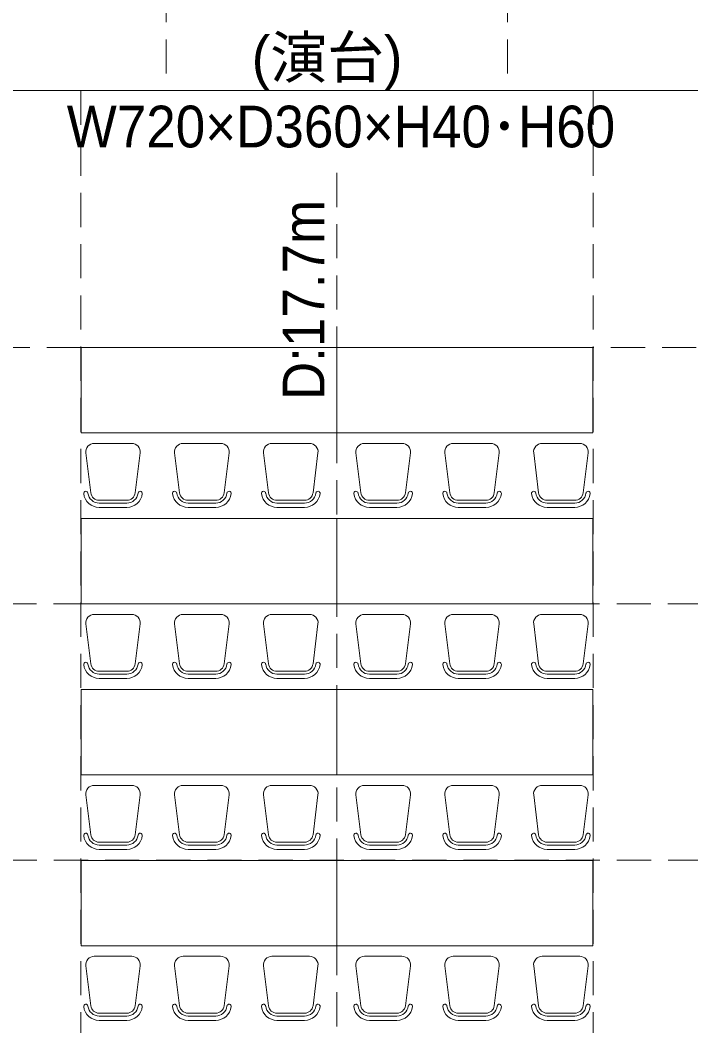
# Model space of a CAD drawing. Units: millimetres, scale not verified. Extents: x -36057 to 20255, y -22762 to 18611.
# Drawn here: x -17558 to -12841, y -6384 to 687 of the extents above; entities that cross this region are included whole.
import ezdxf
from ezdxf.enums import TextEntityAlignment as Align

# ---------------------------------------------------------------- set-up
doc = ezdxf.new("R2010")
doc.units = ezdxf.units.MM
doc.header["$LTSCALE"] = 200
doc.linetypes.add('DASHED1', pattern=[1.8, 1.2, -0.6])
for name, color, linetype, lineweight in [('1-2_130', 7, 'Continuous', 9), ('1-A', 7, 'Continuous', 9), ('1-E', 7, 'Continuous', 9), ('1-F', 7, 'Continuous', 9)]:
    doc.layers.add(name, color=color, linetype=linetype, lineweight=lineweight)
doc.styles.add('HGｺﾞｼｯｸE', font='')
doc.styles.get('HGｺﾞｼｯｸE').set_extended_font_data('HGｺﾞｼｯｸE')

msp = doc.modelspace()

# ---------------------------------------------------------------- linework, layer by layer
at = {"layer": '1-2_130', "linetype": 'DASHED1'}
for p, q in [((-16529.8, 3792.2), (-16529.8, 192.2)), ((-14129.8, 3792.2), (-14129.8, 192.2))]:
    msp.add_line(p, q, dxfattribs=at)
at = {"layer": '1-2_130'}
for p, q in [((-11729.8, 192.2), (-18929.8, 192.2)), ((-15329.8, -2214.3), (-15329.8, -1614.3)), ((-15329.8, -2214.3), (-15329.8, -1614.3)), ((-17129.8, -2214.3), (-15329.8, -2214.3)), ((-13529.8, -2214.3), (-15329.8, -2214.3)), ((-16772.8, -2288.3), (-17036.8, -2288.3)), ((-16147.8, -2288.3), (-16411.8, -2288.3)), ((-15522.8, -2288.3), (-15786.8, -2288.3)), ((-15136.8, -2288.3), (-14872.8, -2288.3)), ((-14511.8, -2288.3), (-14247.8, -2288.3)), ((-13886.8, -2288.3), (-13622.8, -2288.3)), ((-17061.4, -2635.8), (-17096.4, -2355.8)), ((-16748.2, -2635.8), (-16713.2, -2355.8)), ((-16436.4, -2635.8), (-16471.4, -2355.8)), ((-16123.2, -2635.8), (-16088.2, -2355.8)), ((-15811.4, -2635.8), (-15846.4, -2355.8)), ((-15498.2, -2635.8), (-15463.2, -2355.8)), ((-15161.4, -2635.8), (-15196.4, -2355.8)), ((-14848.2, -2635.8), (-14813.2, -2355.8)), ((-14536.4, -2635.8), (-14571.4, -2355.8)), ((-14223.2, -2635.8), (-14188.2, -2355.8)), ((-13911.4, -2635.8), (-13946.4, -2355.8)), ((-13598.2, -2635.8), (-13563.2, -2355.8)), ((-16807.8, -2688.3), (-17001.8, -2688.3)), ((-16807.8, -2708.3), (-17001.8, -2708.3)), ((-16807.8, -2738.3), (-17001.8, -2738.3)), ((-16182.8, -2688.3), (-16376.8, -2688.3)), ((-16182.8, -2708.3), (-16376.8, -2708.3)), ((-16182.8, -2738.3), (-16376.8, -2738.3)), ((-15557.8, -2688.3), (-15751.8, -2688.3)), ((-15557.8, -2708.3), (-15751.8, -2708.3)), ((-15557.8, -2738.3), (-15751.8, -2738.3)), ((-15101.8, -2688.3), (-14907.8, -2688.3)), ((-15101.8, -2708.3), (-14907.8, -2708.3)), ((-15101.8, -2738.3), (-14907.8, -2738.3)), ((-14476.8, -2688.3), (-14282.8, -2688.3)), ((-14476.8, -2708.3), (-14282.8, -2708.3)), ((-14476.8, -2738.3), (-14282.8, -2738.3)), ((-13851.8, -2688.3), (-13657.8, -2688.3)), ((-13851.8, -2708.3), (-13657.8, -2708.3)), ((-13851.8, -2738.3), (-13657.8, -2738.3)), ((-15329.8, -3416.4), (-15329.8, -2816.4)), ((-15329.8, -3416.4), (-15329.8, -2816.4)), ((-17129.8, -3416.4), (-15329.8, -3416.4)), ((-13529.8, -3416.4), (-15329.8, -3416.4)), ((-16772.8, -3490.5), (-17036.8, -3490.5)), ((-16147.8, -3490.5), (-16411.8, -3490.5)), ((-15522.8, -3490.5), (-15786.8, -3490.5)), ((-15136.8, -3490.5), (-14872.8, -3490.5)), ((-14511.8, -3490.5), (-14247.8, -3490.5)), ((-13886.8, -3490.5), (-13622.8, -3490.5)), ((-17061.4, -3837.9), (-17096.4, -3557.9)), ((-16748.2, -3837.9), (-16713.2, -3557.9)), ((-16436.4, -3837.9), (-16471.4, -3557.9)), ((-16123.2, -3837.9), (-16088.2, -3557.9)), ((-15811.4, -3837.9), (-15846.4, -3557.9)), ((-15498.2, -3837.9), (-15463.2, -3557.9)), ((-15161.4, -3837.9), (-15196.4, -3557.9)), ((-14848.2, -3837.9), (-14813.2, -3557.9)), ((-14536.4, -3837.9), (-14571.4, -3557.9)), ((-14223.2, -3837.9), (-14188.2, -3557.9)), ((-13911.4, -3837.9), (-13946.4, -3557.9)), ((-13598.2, -3837.9), (-13563.2, -3557.9)), ((-16807.8, -3890.5), (-17001.8, -3890.5)), ((-16807.8, -3910.5), (-17001.8, -3910.5)), ((-16807.8, -3940.5), (-17001.8, -3940.5)), ((-16182.8, -3890.5), (-16376.8, -3890.5)), ((-16182.8, -3910.5), (-16376.8, -3910.5)), ((-16182.8, -3940.5), (-16376.8, -3940.5)), ((-15557.8, -3890.5), (-15751.8, -3890.5)), ((-15557.8, -3910.5), (-15751.8, -3910.5)), ((-15557.8, -3940.5), (-15751.8, -3940.5)), ((-15101.8, -3890.5), (-14907.8, -3890.5)), ((-15101.8, -3910.5), (-14907.8, -3910.5)), ((-15101.8, -3940.5), (-14907.8, -3940.5)), ((-14476.8, -3890.5), (-14282.8, -3890.5)), ((-14476.8, -3910.5), (-14282.8, -3910.5)), ((-14476.8, -3940.5), (-14282.8, -3940.5)), ((-13851.8, -3890.5), (-13657.8, -3890.5)), ((-13851.8, -3910.5), (-13657.8, -3910.5)), ((-13851.8, -3940.5), (-13657.8, -3940.5)), ((-15329.8, -4618.6), (-15329.8, -4018.6)), ((-15329.8, -4618.6), (-15329.8, -4018.6)), ((-17129.8, -4618.6), (-15329.8, -4618.6)), ((-13529.8, -4618.6), (-15329.8, -4618.6)), ((-16772.8, -4692.6), (-17036.8, -4692.6)), ((-16147.8, -4692.6), (-16411.8, -4692.6)), ((-15522.8, -4692.6), (-15786.8, -4692.6)), ((-15136.8, -4692.6), (-14872.8, -4692.6)), ((-14511.8, -4692.6), (-14247.8, -4692.6)), ((-13886.8, -4692.6), (-13622.8, -4692.6)), ((-17061.4, -5040.1), (-17096.4, -4760.1)), ((-16748.2, -5040.1), (-16713.2, -4760.1)), ((-16436.4, -5040.1), (-16471.4, -4760.1)), ((-16123.2, -5040.1), (-16088.2, -4760.1)), ((-15811.4, -5040.1), (-15846.4, -4760.1)), ((-15498.2, -5040.1), (-15463.2, -4760.1)), ((-15161.4, -5040.1), (-15196.4, -4760.1)), ((-14848.2, -5040.1), (-14813.2, -4760.1)), ((-14536.4, -5040.1), (-14571.4, -4760.1)), ((-14223.2, -5040.1), (-14188.2, -4760.1)), ((-13911.4, -5040.1), (-13946.4, -4760.1)), ((-13598.2, -5040.1), (-13563.2, -4760.1)), ((-16807.8, -5092.6), (-17001.8, -5092.6)), ((-16807.8, -5112.6), (-17001.8, -5112.6)), ((-16807.8, -5142.6), (-17001.8, -5142.6)), ((-16182.8, -5092.6), (-16376.8, -5092.6)), ((-16182.8, -5112.6), (-16376.8, -5112.6)), ((-16182.8, -5142.6), (-16376.8, -5142.6)), ((-15557.8, -5092.6), (-15751.8, -5092.6)), ((-15557.8, -5112.6), (-15751.8, -5112.6)), ((-15557.8, -5142.6), (-15751.8, -5142.6)), ((-15101.8, -5092.6), (-14907.8, -5092.6)), ((-15101.8, -5112.6), (-14907.8, -5112.6)), ((-15101.8, -5142.6), (-14907.8, -5142.6)), ((-14476.8, -5092.6), (-14282.8, -5092.6)), ((-14476.8, -5112.6), (-14282.8, -5112.6)), ((-14476.8, -5142.6), (-14282.8, -5142.6)), ((-13851.8, -5092.6), (-13657.8, -5092.6)), ((-13851.8, -5112.6), (-13657.8, -5112.6)), ((-13851.8, -5142.6), (-13657.8, -5142.6)), ((-15329.8, -5820.7), (-15329.8, -5220.7)), ((-15329.8, -5820.7), (-15329.8, -5220.7)), ((-17129.8, -5820.7), (-15329.8, -5820.7)), ((-13529.8, -5820.7), (-15329.8, -5820.7)), ((-16772.8, -5894.8), (-17036.8, -5894.8)), ((-16147.8, -5894.8), (-16411.8, -5894.8)), ((-15522.8, -5894.8), (-15786.8, -5894.8)), ((-15136.8, -5894.8), (-14872.8, -5894.8)), ((-14511.8, -5894.8), (-14247.8, -5894.8)), ((-13886.8, -5894.8), (-13622.8, -5894.8)), ((-17061.4, -6242.2), (-17096.4, -5962.2)), ((-16748.2, -6242.2), (-16713.2, -5962.2)), ((-16436.4, -6242.2), (-16471.4, -5962.2)), ((-16123.2, -6242.2), (-16088.2, -5962.2)), ((-15811.4, -6242.2), (-15846.4, -5962.2)), ((-15498.2, -6242.2), (-15463.2, -5962.2)), ((-15161.4, -6242.2), (-15196.4, -5962.2)), ((-14848.2, -6242.2), (-14813.2, -5962.2)), ((-14536.4, -6242.2), (-14571.4, -5962.2)), ((-14223.2, -6242.2), (-14188.2, -5962.2)), ((-13911.4, -6242.2), (-13946.4, -5962.2)), ((-13598.2, -6242.2), (-13563.2, -5962.2)), ((-16807.8, -6294.8), (-17001.8, -6294.8)), ((-16807.8, -6314.8), (-17001.8, -6314.8)), ((-16807.8, -6344.8), (-17001.8, -6344.8)), ((-16182.8, -6294.8), (-16376.8, -6294.8)), ((-16182.8, -6314.8), (-16376.8, -6314.8)), ((-16182.8, -6344.8), (-16376.8, -6344.8)), ((-15557.8, -6294.8), (-15751.8, -6294.8)), ((-15557.8, -6314.8), (-15751.8, -6314.8)), ((-15557.8, -6344.8), (-15751.8, -6344.8)), ((-15101.8, -6294.8), (-14907.8, -6294.8)), ((-15101.8, -6314.8), (-14907.8, -6314.8)), ((-15101.8, -6344.8), (-14907.8, -6344.8)), ((-14476.8, -6294.8), (-14282.8, -6294.8)), ((-14476.8, -6314.8), (-14282.8, -6314.8)), ((-14476.8, -6344.8), (-14282.8, -6344.8)), ((-13851.8, -6294.8), (-13657.8, -6294.8)), ((-13851.8, -6314.8), (-13657.8, -6314.8)), ((-13851.8, -6344.8), (-13657.8, -6344.8))]:
    msp.add_line(p, q, dxfattribs=at)
for points in [[(-17129.8, -2214.3), (-17129.8, -1614.3), (-15329.8, -1614.3)], [(-13529.8, -2214.3), (-13529.8, -1614.3), (-15329.8, -1614.3)], [(-17129.8, -3416.4), (-17129.8, -2816.4), (-15329.8, -2816.4)], [(-13529.8, -3416.4), (-13529.8, -2816.4), (-15329.8, -2816.4)], [(-17129.8, -4618.6), (-17129.8, -4018.6), (-15329.8, -4018.6)], [(-13529.8, -4618.6), (-13529.8, -4018.6), (-15329.8, -4018.6)], [(-17129.8, -5820.7), (-17129.8, -5220.7), (-15329.8, -5220.7)], [(-13529.8, -5820.7), (-13529.8, -5220.7), (-15329.8, -5220.7)]]:
    msp.add_lwpolyline(points, dxfattribs=at)
for centre, radius, start, end in [((-17036.8, -2348.3), 60, 90, 187.12502), ((-16772.8, -2348.3), 60, 352.87498, 90), ((-16411.8, -2348.3), 60, 90, 187.12502), ((-16147.8, -2348.3), 60, 352.87498, 90), ((-15786.8, -2348.3), 60, 90, 187.12502), ((-15522.8, -2348.3), 60, 352.87498, 90), ((-15136.8, -2348.3), 60, 90, 187.12502), ((-14872.8, -2348.3), 60, 352.87498, 90), ((-14511.8, -2348.3), 60, 90, 187.12502), ((-14247.8, -2348.3), 60, 352.87498, 90), ((-13886.8, -2348.3), 60, 90, 187.12502), ((-13622.8, -2348.3), 60, 352.87498, 90), ((-17096.1, -2640.1), 15, 7.12444, 187.12444), ((-17001.8, -2628.3), 110, 187.12473, 270), ((-17001.8, -2628.3), 80, 187.12473, 270), ((-17001.8, -2628.3), 60, 187.12473, 270), ((-16807.8, -2628.3), 60, 270, 352.87527), ((-16807.8, -2628.3), 80, 270, 352.87527), ((-16807.8, -2628.3), 110, 270, 352.87527), ((-16713.5, -2640.1), 15, 352.87556, 172.87556), ((-16471.1, -2640.1), 15, 7.12444, 187.12444), ((-16376.8, -2628.3), 110, 187.12473, 270), ((-16376.8, -2628.3), 80, 187.12473, 270), ((-16376.8, -2628.3), 60, 187.12473, 270), ((-16182.8, -2628.3), 60, 270, 352.87527), ((-16182.8, -2628.3), 80, 270, 352.87527), ((-16182.8, -2628.3), 110, 270, 352.87527), ((-16088.5, -2640.1), 15, 352.87556, 172.87556), ((-15846.1, -2640.1), 15, 7.12444, 187.12444), ((-15751.8, -2628.3), 110, 187.12473, 270), ((-15751.8, -2628.3), 80, 187.12473, 270), ((-15751.8, -2628.3), 60, 187.12473, 270), ((-15557.8, -2628.3), 60, 270, 352.87527), ((-15557.8, -2628.3), 80, 270, 352.87527), ((-15557.8, -2628.3), 110, 270, 352.87527), ((-15463.5, -2640.1), 15, 352.87556, 172.87556), ((-15196.1, -2640.1), 15, 7.12444, 187.12444), ((-15101.8, -2628.3), 110, 187.12473, 270), ((-15101.8, -2628.3), 80, 187.12473, 270), ((-15101.8, -2628.3), 60, 187.12473, 270), ((-14907.8, -2628.3), 60, 270, 352.87527), ((-14907.8, -2628.3), 80, 270, 352.87527), ((-14907.8, -2628.3), 110, 270, 352.87527), ((-14813.5, -2640.1), 15, 352.87556, 172.87556), ((-14571.1, -2640.1), 15, 7.12444, 187.12444), ((-14476.8, -2628.3), 110, 187.12473, 270), ((-14476.8, -2628.3), 80, 187.12473, 270), ((-14476.8, -2628.3), 60, 187.12473, 270), ((-14282.8, -2628.3), 60, 270, 352.87527), ((-14282.8, -2628.3), 80, 270, 352.87527), ((-14282.8, -2628.3), 110, 270, 352.87527), ((-14188.5, -2640.1), 15, 352.87556, 172.87556), ((-13946.1, -2640.1), 15, 7.12444, 187.12444), ((-13851.8, -2628.3), 110, 187.12473, 270), ((-13851.8, -2628.3), 80, 187.12473, 270), ((-13851.8, -2628.3), 60, 187.12473, 270), ((-13657.8, -2628.3), 60, 270, 352.87527), ((-13657.8, -2628.3), 80, 270, 352.87527), ((-13657.8, -2628.3), 110, 270, 352.87527), ((-13563.5, -2640.1), 15, 352.87556, 172.87556), ((-17036.8, -3550.5), 60, 90, 187.12502), ((-16772.8, -3550.5), 60, 352.87498, 90), ((-16411.8, -3550.5), 60, 90, 187.12502), ((-16147.8, -3550.5), 60, 352.87498, 90), ((-15786.8, -3550.5), 60, 90, 187.12502), ((-15522.8, -3550.5), 60, 352.87498, 90), ((-15136.8, -3550.5), 60, 90, 187.12502), ((-14872.8, -3550.5), 60, 352.87498, 90), ((-14511.8, -3550.5), 60, 90, 187.12502), ((-14247.8, -3550.5), 60, 352.87498, 90), ((-13886.8, -3550.5), 60, 90, 187.12502), ((-13622.8, -3550.5), 60, 352.87498, 90), ((-17096.1, -3842.3), 15, 7.12444, 187.12444), ((-17001.8, -3830.5), 110, 187.12473, 270), ((-17001.8, -3830.5), 80, 187.12473, 270), ((-17001.8, -3830.5), 60, 187.12473, 270), ((-16807.8, -3830.5), 60, 270, 352.87527), ((-16807.8, -3830.5), 80, 270, 352.87527), ((-16807.8, -3830.5), 110, 270, 352.87527), ((-16713.5, -3842.3), 15, 352.87556, 172.87556), ((-16471.1, -3842.3), 15, 7.12444, 187.12444), ((-16376.8, -3830.5), 110, 187.12473, 270), ((-16376.8, -3830.5), 80, 187.12473, 270), ((-16376.8, -3830.5), 60, 187.12473, 270), ((-16182.8, -3830.5), 60, 270, 352.87527), ((-16182.8, -3830.5), 80, 270, 352.87527), ((-16182.8, -3830.5), 110, 270, 352.87527), ((-16088.5, -3842.3), 15, 352.87556, 172.87556), ((-15846.1, -3842.3), 15, 7.12444, 187.12444), ((-15751.8, -3830.5), 110, 187.12473, 270), ((-15751.8, -3830.5), 80, 187.12473, 270), ((-15751.8, -3830.5), 60, 187.12473, 270), ((-15557.8, -3830.5), 60, 270, 352.87527), ((-15557.8, -3830.5), 80, 270, 352.87527), ((-15557.8, -3830.5), 110, 270, 352.87527), ((-15463.5, -3842.3), 15, 352.87556, 172.87556), ((-15196.1, -3842.3), 15, 7.12444, 187.12444), ((-15101.8, -3830.5), 110, 187.12473, 270), ((-15101.8, -3830.5), 80, 187.12473, 270), ((-15101.8, -3830.5), 60, 187.12473, 270), ((-14907.8, -3830.5), 60, 270, 352.87527), ((-14907.8, -3830.5), 80, 270, 352.87527), ((-14907.8, -3830.5), 110, 270, 352.87527), ((-14813.5, -3842.3), 15, 352.87556, 172.87556), ((-14571.1, -3842.3), 15, 7.12444, 187.12444), ((-14476.8, -3830.5), 110, 187.12473, 270), ((-14476.8, -3830.5), 80, 187.12473, 270), ((-14476.8, -3830.5), 60, 187.12473, 270), ((-14282.8, -3830.5), 60, 270, 352.87527), ((-14282.8, -3830.5), 80, 270, 352.87527), ((-14282.8, -3830.5), 110, 270, 352.87527), ((-14188.5, -3842.3), 15, 352.87556, 172.87556), ((-13946.1, -3842.3), 15, 7.12444, 187.12444), ((-13851.8, -3830.5), 110, 187.12473, 270), ((-13851.8, -3830.5), 80, 187.12473, 270), ((-13851.8, -3830.5), 60, 187.12473, 270), ((-13657.8, -3830.5), 60, 270, 352.87527), ((-13657.8, -3830.5), 80, 270, 352.87527), ((-13657.8, -3830.5), 110, 270, 352.87527), ((-13563.5, -3842.3), 15, 352.87556, 172.87556), ((-17036.8, -4752.6), 60, 90, 187.12502), ((-16772.8, -4752.6), 60, 352.87498, 90), ((-16411.8, -4752.6), 60, 90, 187.12502), ((-16147.8, -4752.6), 60, 352.87498, 90), ((-15786.8, -4752.6), 60, 90, 187.12502), ((-15522.8, -4752.6), 60, 352.87498, 90), ((-15136.8, -4752.6), 60, 90, 187.12502), ((-14872.8, -4752.6), 60, 352.87498, 90), ((-14511.8, -4752.6), 60, 90, 187.12502), ((-14247.8, -4752.6), 60, 352.87498, 90), ((-13886.8, -4752.6), 60, 90, 187.12502), ((-13622.8, -4752.6), 60, 352.87498, 90), ((-17096.1, -5044.4), 15, 7.12444, 187.12444), ((-17001.8, -5032.6), 110, 187.12473, 270), ((-17001.8, -5032.6), 80, 187.12473, 270), ((-17001.8, -5032.6), 60, 187.12473, 270), ((-16807.8, -5032.6), 60, 270, 352.87527), ((-16807.8, -5032.6), 80, 270, 352.87527), ((-16807.8, -5032.6), 110, 270, 352.87527), ((-16713.5, -5044.4), 15, 352.87556, 172.87556), ((-16471.1, -5044.4), 15, 7.12444, 187.12444), ((-16376.8, -5032.6), 110, 187.12473, 270), ((-16376.8, -5032.6), 80, 187.12473, 270), ((-16376.8, -5032.6), 60, 187.12473, 270), ((-16182.8, -5032.6), 60, 270, 352.87527), ((-16182.8, -5032.6), 80, 270, 352.87527), ((-16182.8, -5032.6), 110, 270, 352.87527), ((-16088.5, -5044.4), 15, 352.87556, 172.87556), ((-15846.1, -5044.4), 15, 7.12444, 187.12444), ((-15751.8, -5032.6), 110, 187.12473, 270), ((-15751.8, -5032.6), 80, 187.12473, 270), ((-15751.8, -5032.6), 60, 187.12473, 270), ((-15557.8, -5032.6), 60, 270, 352.87527), ((-15557.8, -5032.6), 80, 270, 352.87527), ((-15557.8, -5032.6), 110, 270, 352.87527), ((-15463.5, -5044.4), 15, 352.87556, 172.87556), ((-15196.1, -5044.4), 15, 7.12444, 187.12444), ((-15101.8, -5032.6), 110, 187.12473, 270), ((-15101.8, -5032.6), 80, 187.12473, 270), ((-15101.8, -5032.6), 60, 187.12473, 270), ((-14907.8, -5032.6), 60, 270, 352.87527), ((-14907.8, -5032.6), 80, 270, 352.87527), ((-14907.8, -5032.6), 110, 270, 352.87527), ((-14813.5, -5044.4), 15, 352.87556, 172.87556), ((-14571.1, -5044.4), 15, 7.12444, 187.12444), ((-14476.8, -5032.6), 110, 187.12473, 270), ((-14476.8, -5032.6), 80, 187.12473, 270), ((-14476.8, -5032.6), 60, 187.12473, 270), ((-14282.8, -5032.6), 60, 270, 352.87527), ((-14282.8, -5032.6), 80, 270, 352.87527), ((-14282.8, -5032.6), 110, 270, 352.87527), ((-14188.5, -5044.4), 15, 352.87556, 172.87556), ((-13946.1, -5044.4), 15, 7.12444, 187.12444), ((-13851.8, -5032.6), 110, 187.12473, 270), ((-13851.8, -5032.6), 80, 187.12473, 270), ((-13851.8, -5032.6), 60, 187.12473, 270), ((-13657.8, -5032.6), 60, 270, 352.87527), ((-13657.8, -5032.6), 80, 270, 352.87527), ((-13657.8, -5032.6), 110, 270, 352.87527), ((-13563.5, -5044.4), 15, 352.87556, 172.87556), ((-17036.8, -5954.8), 60, 90, 187.12502), ((-16772.8, -5954.8), 60, 352.87498, 90), ((-16411.8, -5954.8), 60, 90, 187.12502), ((-16147.8, -5954.8), 60, 352.87498, 90), ((-15786.8, -5954.8), 60, 90, 187.12502), ((-15522.8, -5954.8), 60, 352.87498, 90), ((-15136.8, -5954.8), 60, 90, 187.12502), ((-14872.8, -5954.8), 60, 352.87498, 90), ((-14511.8, -5954.8), 60, 90, 187.12502), ((-14247.8, -5954.8), 60, 352.87498, 90), ((-13886.8, -5954.8), 60, 90, 187.12502), ((-13622.8, -5954.8), 60, 352.87498, 90), ((-17096.1, -6246.6), 15, 7.12444, 187.12444), ((-17001.8, -6234.8), 110, 187.12473, 270), ((-17001.8, -6234.8), 80, 187.12473, 270), ((-17001.8, -6234.8), 60, 187.12473, 270), ((-16807.8, -6234.8), 60, 270, 352.87527), ((-16807.8, -6234.8), 80, 270, 352.87527), ((-16807.8, -6234.8), 110, 270, 352.87527), ((-16713.5, -6246.6), 15, 352.87556, 172.87556), ((-16471.1, -6246.6), 15, 7.12444, 187.12444), ((-16376.8, -6234.8), 110, 187.12473, 270), ((-16376.8, -6234.8), 80, 187.12473, 270), ((-16376.8, -6234.8), 60, 187.12473, 270), ((-16182.8, -6234.8), 60, 270, 352.87527), ((-16182.8, -6234.8), 80, 270, 352.87527), ((-16182.8, -6234.8), 110, 270, 352.87527), ((-16088.5, -6246.6), 15, 352.87556, 172.87556), ((-15846.1, -6246.6), 15, 7.12444, 187.12444), ((-15751.8, -6234.8), 110, 187.12473, 270), ((-15751.8, -6234.8), 80, 187.12473, 270), ((-15751.8, -6234.8), 60, 187.12473, 270), ((-15557.8, -6234.8), 60, 270, 352.87527), ((-15557.8, -6234.8), 80, 270, 352.87527), ((-15557.8, -6234.8), 110, 270, 352.87527), ((-15463.5, -6246.6), 15, 352.87556, 172.87556), ((-15196.1, -6246.6), 15, 7.12444, 187.12444), ((-15101.8, -6234.8), 110, 187.12473, 270), ((-15101.8, -6234.8), 80, 187.12473, 270), ((-15101.8, -6234.8), 60, 187.12473, 270), ((-14907.8, -6234.8), 60, 270, 352.87527), ((-14907.8, -6234.8), 80, 270, 352.87527), ((-14907.8, -6234.8), 110, 270, 352.87527), ((-14813.5, -6246.6), 15, 352.87556, 172.87556), ((-14571.1, -6246.6), 15, 7.12444, 187.12444), ((-14476.8, -6234.8), 110, 187.12473, 270), ((-14476.8, -6234.8), 80, 187.12473, 270), ((-14476.8, -6234.8), 60, 187.12473, 270), ((-14282.8, -6234.8), 60, 270, 352.87527), ((-14282.8, -6234.8), 80, 270, 352.87527), ((-14282.8, -6234.8), 110, 270, 352.87527), ((-14188.5, -6246.6), 15, 352.87556, 172.87556), ((-13946.1, -6246.6), 15, 7.12444, 187.12444), ((-13851.8, -6234.8), 110, 187.12473, 270), ((-13851.8, -6234.8), 80, 187.12473, 270), ((-13851.8, -6234.8), 60, 187.12473, 270), ((-13657.8, -6234.8), 60, 270, 352.87527), ((-13657.8, -6234.8), 80, 270, 352.87527), ((-13657.8, -6234.8), 110, 270, 352.87527), ((-13563.5, -6246.6), 15, 352.87556, 172.87556)]:
    msp.add_arc(centre, radius, start, end, dxfattribs=at)
at = {"layer": '1-F', "color": 4, "linetype": 'DASHED1'}
for p, q in [((-17131.9, 192.2), (-17131.9, -13703.9)), ((-13527.6, 192.2), (-13527.6, -13797)), ((-15329.8, -387.4), (-15329.8, -13941.2)), ((-15329.8, -1614.3), (-18934.1, -1614.3)), ((-15104.5, -1614.3), (-15329.8, -1614.3)), ((-14879.3, -1614.3), (-15104.5, -1614.3)), ((-14654, -1614.3), (-14879.3, -1614.3)), ((-14428.7, -1614.3), (-14654, -1614.3)), ((-14203.4, -1614.3), (-14428.7, -1614.3)), ((-13978.2, -1614.3), (-14203.4, -1614.3)), ((-13752.9, -1614.3), (-13978.2, -1614.3)), ((-13527.6, -1614.3), (-13752.9, -1614.3)), ((-6323.4, -1614.3), (-13527.6, -1614.3)), ((-2682.7, -3416.4), (-26421.2, -3416.4)), ((-880.6, -5218.6), (-27940.5, -5218.6))]:
    msp.add_line(p, q, dxfattribs=at)

# ---------------------------------------------------------------- texts
at = {"layer": '1-A', "style": 'HGｺﾞｼｯｸE'}
msp.add_text('(演台)', height=293.3, dxfattribs=at).set_placement((-15929.8, 192.2), align=Align.BOTTOM_LEFT)
at = {"layer": '1-A', "style": 'HGｺﾞｼｯｸE', "width": 0.95}
msp.add_text('W720×D360×H40･H60', height=293.3, dxfattribs=at).set_placement((-17229.8, -295.4), align=Align.BOTTOM_LEFT)
at = {"layer": '1-E', "style": 'HGｺﾞｼｯｸE', "width": 0.95}
msp.add_text('D:17.7m', height=293.3, rotation=90, dxfattribs=at).set_placement((-15329.8, -1984.1), align=Align.BOTTOM_LEFT)

doc.saveas('drawing.dxf')
